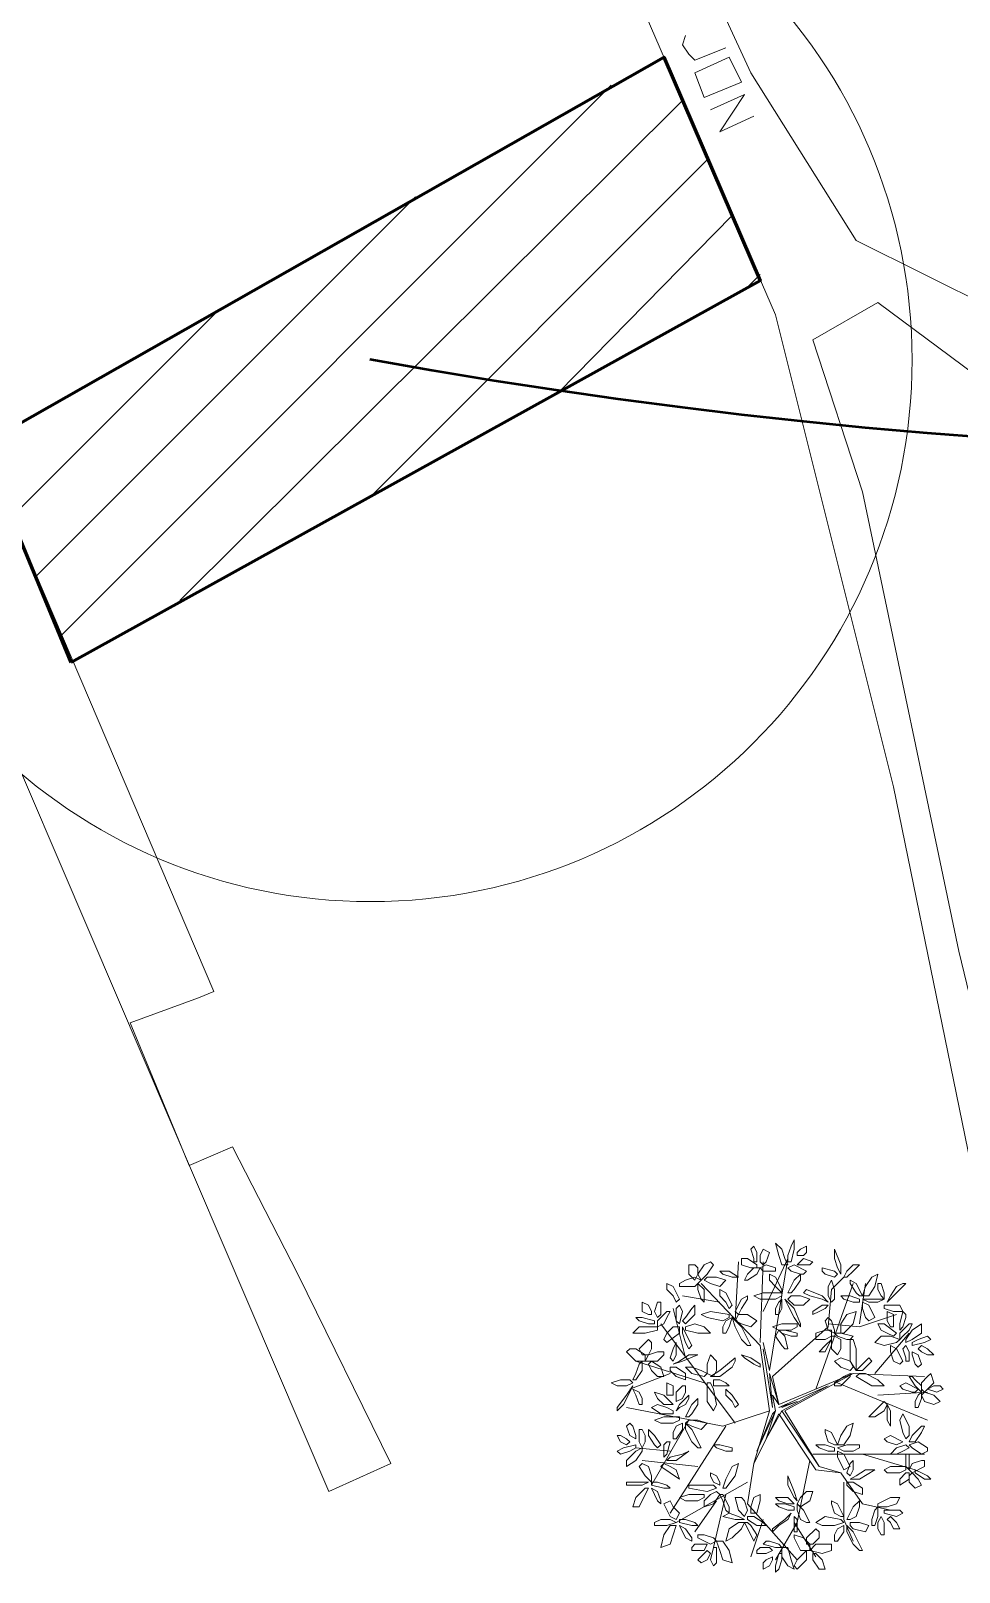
# Model space of a CAD drawing. Header units: millimetres. Extents: x 2576 to 2719, y 1757 to 1977.
# Drawn here: x 2634.9 to 2643.35, y 1814.19 to 1828.21 of the extents above; entities that cross this region are included whole.
import ezdxf

# ---------------------------------------------------------------- set-up
doc = ezdxf.new("R2010")
doc.units = ezdxf.units.MM
doc.layers.add('PDF_0', color=7, linetype='Continuous')
doc.layers.add('PDF_CVL_CUADCON_TIT', color=7, linetype='Continuous')

msp = doc.modelspace()

# ---------------------------------------------------------------- linework, layer by layer
at = {"layer": 'PDF_0', "lineweight": 9}
for points in [[(2641.481, 1817.017), (2641.509, 1817.017), (2641.509, 1817.102), (2641.481, 1817.158), (2641.453, 1817.13), (2641.481, 1817.045)], [(2641.565, 1816.989), (2641.537, 1817.017), (2641.537, 1817.074), (2641.565, 1817.13), (2641.622, 1817.102), (2641.594, 1817.017)], [(2641.791, 1816.989), (2641.735, 1816.989), (2641.707, 1817.074), (2641.678, 1817.186), (2641.735, 1817.13), (2641.763, 1817.045)], [(2641.791, 1817.074), (2641.82, 1817.158), (2641.848, 1817.215), (2641.848, 1817.13), (2641.82, 1817.017), (2641.791, 1817.017)], [(2641.876, 1817.074), (2641.876, 1817.102), (2641.904, 1817.13), (2641.961, 1817.158), (2641.961, 1817.102), (2641.933, 1817.074)], [(2642.215, 1817.045), (2642.215, 1817.13), (2642.271, 1816.989), (2642.271, 1816.904), (2642.243, 1816.961)], [(2640.972, 1816.961), (2640.972, 1816.904), (2640.944, 1816.848), (2640.888, 1816.904), (2640.888, 1816.989), (2640.944, 1816.989)], [(2641.085, 1817.017), (2641.114, 1816.989), (2641.057, 1816.904), (2641.001, 1816.848), (2640.972, 1816.904), (2641.029, 1816.989)], [(2641.453, 1816.961), (2641.368, 1816.989), (2641.368, 1817.045), (2641.424, 1817.045), (2641.509, 1816.989), (2641.509, 1816.961)], [(2641.622, 1816.932), (2641.565, 1816.932), (2641.537, 1816.961), (2641.594, 1816.989), (2641.678, 1816.961), (2641.678, 1816.932)], [(2641.904, 1816.904), (2641.82, 1816.932), (2641.791, 1816.961), (2641.848, 1816.989), (2641.961, 1816.932), (2641.933, 1816.904)], [(2641.989, 1816.989), (2642.017, 1817.017), (2641.933, 1817.045), (2641.876, 1816.989), (2641.904, 1816.989)], [(2642.3, 1816.876), (2642.328, 1816.876), (2642.384, 1816.932), (2642.441, 1816.989), (2642.384, 1816.989), (2642.328, 1816.932)], [(2640.859, 1816.848), (2640.944, 1816.876), (2641.001, 1816.848), (2640.944, 1816.791), (2640.803, 1816.791), (2640.803, 1816.819)], [(2641.029, 1816.848), (2641.057, 1816.876), (2641.142, 1816.876), (2641.227, 1816.848), (2641.17, 1816.791), (2641.085, 1816.819)], [(2641.283, 1816.876), (2641.34, 1816.876), (2641.255, 1816.932), (2641.17, 1816.932), (2641.198, 1816.904)], [(2641.424, 1816.904), (2641.481, 1816.961), (2641.537, 1816.961), (2641.509, 1816.904), (2641.424, 1816.848), (2641.396, 1816.848)], [(2641.678, 1816.791), (2641.622, 1816.848), (2641.622, 1816.904), (2641.678, 1816.876), (2641.735, 1816.763), (2641.735, 1816.735)], [(2641.848, 1816.763), (2641.904, 1816.848), (2641.904, 1816.904), (2641.848, 1816.848), (2641.791, 1816.735), (2641.82, 1816.735)], [(2642.13, 1816.904), (2642.215, 1816.876), (2642.243, 1816.904), (2642.215, 1816.932), (2642.102, 1816.961), (2642.102, 1816.932)], [(2642.187, 1816.65), (2642.215, 1816.678), (2642.215, 1816.763), (2642.187, 1816.848), (2642.158, 1816.791), (2642.158, 1816.706)], [(2642.413, 1816.735), (2642.356, 1816.819), (2642.356, 1816.848), (2642.413, 1816.819), (2642.469, 1816.706), (2642.441, 1816.706)], [(2642.469, 1816.706), (2642.526, 1816.706), (2642.582, 1816.791), (2642.61, 1816.904), (2642.554, 1816.876), (2642.497, 1816.791)], [(2640.747, 1816.706), (2640.69, 1816.763), (2640.69, 1816.819), (2640.747, 1816.791), (2640.803, 1816.678), (2640.775, 1816.65)], [(2641.001, 1816.678), (2641.029, 1816.65), (2641.029, 1816.763), (2640.972, 1816.819), (2640.972, 1816.763)], [(2641.227, 1816.65), (2641.17, 1816.706), (2641.17, 1816.763), (2641.227, 1816.735), (2641.283, 1816.622), (2641.255, 1816.593)], [(2641.368, 1816.593), (2641.424, 1816.678), (2641.424, 1816.706), (2641.368, 1816.678), (2641.311, 1816.565), (2641.34, 1816.537)], [(2641.678, 1816.678), (2641.537, 1816.678), (2641.481, 1816.706), (2641.565, 1816.735), (2641.735, 1816.735), (2641.735, 1816.706)], [(2641.791, 1816.678), (2641.82, 1816.706), (2641.904, 1816.706), (2641.989, 1816.678), (2641.933, 1816.622), (2641.848, 1816.622)], [(2641.989, 1816.706), (2642.102, 1816.678), (2642.158, 1816.65), (2642.102, 1816.706), (2641.961, 1816.763), (2641.933, 1816.735)], [(2642.384, 1816.65), (2642.3, 1816.678), (2642.271, 1816.706), (2642.356, 1816.706), (2642.441, 1816.678), (2642.441, 1816.65)], [(2642.61, 1816.763), (2642.639, 1816.706), (2642.667, 1816.678), (2642.667, 1816.735), (2642.639, 1816.819), (2642.61, 1816.819)], [(2642.78, 1816.791), (2642.723, 1816.706), (2642.695, 1816.65), (2642.752, 1816.706), (2642.864, 1816.819), (2642.836, 1816.819)], [(2640.549, 1816.537), (2640.521, 1816.537), (2640.464, 1816.565), (2640.464, 1816.65), (2640.521, 1816.622), (2640.549, 1816.565)], [(2640.634, 1816.622), (2640.634, 1816.537), (2640.605, 1816.509), (2640.577, 1816.565), (2640.605, 1816.65), (2640.634, 1816.65)], [(2640.69, 1816.509), (2640.662, 1816.452), (2640.605, 1816.424), (2640.605, 1816.48), (2640.69, 1816.565), (2640.718, 1816.565)], [(2640.775, 1816.48), (2640.803, 1816.452), (2640.831, 1816.565), (2640.803, 1816.622), (2640.775, 1816.593)], [(2640.859, 1816.509), (2640.916, 1816.593), (2640.944, 1816.622), (2640.944, 1816.537), (2640.859, 1816.452), (2640.831, 1816.48)], [(2641.198, 1816.48), (2641.057, 1816.509), (2641.001, 1816.537), (2641.085, 1816.565), (2641.255, 1816.537), (2641.255, 1816.509)], [(2641.678, 1816.537), (2641.707, 1816.537), (2641.735, 1816.593), (2641.735, 1816.678), (2641.707, 1816.65), (2641.678, 1816.593)], [(2641.848, 1816.509), (2641.791, 1816.622), (2641.763, 1816.678), (2641.848, 1816.593), (2641.904, 1816.452), (2641.904, 1816.424)], [(2642.074, 1816.565), (2642.13, 1816.593), (2642.158, 1816.622), (2642.102, 1816.622), (2642.017, 1816.565), (2642.017, 1816.537)], [(2642.271, 1816.368), (2642.3, 1816.368), (2642.384, 1816.452), (2642.413, 1816.565), (2642.328, 1816.537), (2642.271, 1816.452)], [(2642.61, 1816.65), (2642.667, 1816.678), (2642.554, 1816.678), (2642.469, 1816.678), (2642.526, 1816.65)], [(2642.497, 1816.509), (2642.469, 1816.593), (2642.469, 1816.65), (2642.526, 1816.622), (2642.582, 1816.509), (2642.526, 1816.48)], [(2642.667, 1816.622), (2642.667, 1816.593), (2642.752, 1816.565), (2642.836, 1816.565), (2642.808, 1816.622), (2642.723, 1816.622)], [(2642.752, 1816.424), (2642.723, 1816.424), (2642.695, 1816.48), (2642.695, 1816.565), (2642.752, 1816.537), (2642.752, 1816.48)], [(2642.864, 1816.509), (2642.836, 1816.424), (2642.808, 1816.396), (2642.808, 1816.452), (2642.836, 1816.565), (2642.864, 1816.537)], [(2640.605, 1816.424), (2640.605, 1816.396), (2640.492, 1816.368), (2640.379, 1816.368), (2640.436, 1816.424), (2640.549, 1816.424)], [(2640.521, 1816.452), (2640.436, 1816.48), (2640.408, 1816.509), (2640.464, 1816.509), (2640.577, 1816.48), (2640.577, 1816.452)], [(2640.69, 1816.368), (2640.747, 1816.424), (2640.803, 1816.424), (2640.803, 1816.368), (2640.69, 1816.283), (2640.662, 1816.311)], [(2640.859, 1816.283), (2640.831, 1816.368), (2640.831, 1816.424), (2640.859, 1816.368), (2640.916, 1816.255), (2640.888, 1816.226)], [(2640.859, 1816.424), (2640.859, 1816.396), (2640.972, 1816.368), (2641.085, 1816.368), (2641.029, 1816.424), (2640.944, 1816.452)], [(2641.198, 1816.368), (2641.227, 1816.368), (2641.255, 1816.424), (2641.283, 1816.509), (2641.227, 1816.48), (2641.198, 1816.424)], [(2641.368, 1816.311), (2641.311, 1816.424), (2641.283, 1816.509), (2641.368, 1816.424), (2641.453, 1816.255), (2641.424, 1816.255)], [(2641.311, 1816.48), (2641.34, 1816.537), (2641.424, 1816.537), (2641.509, 1816.48), (2641.453, 1816.424), (2641.368, 1816.452)], [(2641.82, 1816.396), (2641.707, 1816.396), (2641.65, 1816.424), (2641.735, 1816.452), (2641.876, 1816.452), (2641.876, 1816.424)], [(2642.187, 1816.48), (2642.215, 1816.396), (2642.215, 1816.368), (2642.158, 1816.396), (2642.13, 1816.48), (2642.158, 1816.509)], [(2642.695, 1816.368), (2642.639, 1816.396), (2642.61, 1816.452), (2642.667, 1816.452), (2642.78, 1816.368), (2642.752, 1816.339)], [(2642.893, 1816.396), (2642.836, 1816.339), (2642.808, 1816.311), (2642.808, 1816.368), (2642.893, 1816.452), (2642.921, 1816.452)], [(2642.864, 1816.283), (2642.864, 1816.311), (2642.921, 1816.396), (2643.006, 1816.452), (2643.006, 1816.368), (2642.921, 1816.311)], [(2640.549, 1816.226), (2640.521, 1816.17), (2640.464, 1816.17), (2640.436, 1816.226), (2640.521, 1816.311), (2640.549, 1816.283)], [(2640.747, 1816.226), (2640.718, 1816.142), (2640.747, 1816.113), (2640.775, 1816.17), (2640.775, 1816.255), (2640.775, 1816.283)], [(2641.735, 1816.255), (2641.678, 1816.339), (2641.707, 1816.396), (2641.763, 1816.339), (2641.791, 1816.226), (2641.763, 1816.226)], [(2641.82, 1816.339), (2641.735, 1816.368), (2641.707, 1816.396), (2641.763, 1816.396), (2641.876, 1816.368), (2641.876, 1816.339)], [(2642.187, 1816.396), (2642.187, 1816.339), (2642.13, 1816.311), (2642.046, 1816.311), (2642.046, 1816.368), (2642.13, 1816.396)], [(2642.187, 1816.311), (2642.13, 1816.255), (2642.074, 1816.198), (2642.13, 1816.198), (2642.158, 1816.255)], [(2642.271, 1816.311), (2642.271, 1816.226), (2642.243, 1816.17), (2642.187, 1816.226), (2642.187, 1816.339), (2642.215, 1816.339)], [(2642.328, 1816.311), (2642.243, 1816.339), (2642.215, 1816.368), (2642.271, 1816.368), (2642.384, 1816.339), (2642.356, 1816.311)], [(2642.413, 1816.226), (2642.413, 1816.085), (2642.413, 1816.029), (2642.356, 1816.113), (2642.356, 1816.311), (2642.384, 1816.311)], [(2642.808, 1816.311), (2642.78, 1816.283), (2642.667, 1816.255), (2642.582, 1816.283), (2642.639, 1816.339), (2642.723, 1816.339)], [(2642.977, 1816.311), (2643.062, 1816.339), (2643.09, 1816.311), (2643.034, 1816.283), (2642.921, 1816.255), (2642.921, 1816.283)], [(2640.408, 1816.226), (2640.492, 1816.17), (2640.492, 1816.113), (2640.408, 1816.113), (2640.323, 1816.198), (2640.351, 1816.226)], [(2640.662, 1816.198), (2640.662, 1816.17), (2640.605, 1816.113), (2640.492, 1816.113), (2640.521, 1816.17), (2640.605, 1816.198)], [(2640.888, 1816.17), (2640.972, 1816.17), (2640.831, 1816.113), (2640.747, 1816.085), (2640.803, 1816.113)], [(2641.114, 1815.972), (2641.057, 1816), (2641.057, 1816.085), (2641.085, 1816.17), (2641.142, 1816.113), (2641.142, 1816.029)], [(2641.283, 1816.057), (2641.17, 1815.972), (2641.085, 1815.972), (2641.17, 1816.029), (2641.311, 1816.142), (2641.311, 1816.113)], [(2641.481, 1816.085), (2641.396, 1816.142), (2641.368, 1816.17), (2641.453, 1816.142), (2641.537, 1816.085), (2641.537, 1816.057)], [(2642.384, 1816.057), (2642.356, 1816.029), (2642.271, 1816.057), (2642.215, 1816.113), (2642.271, 1816.142), (2642.356, 1816.113)], [(2642.554, 1816.113), (2642.526, 1816.142), (2642.469, 1816.085), (2642.413, 1816.029), (2642.469, 1816.029), (2642.526, 1816.085)], [(2642.752, 1816.113), (2642.723, 1816.198), (2642.723, 1816.255), (2642.78, 1816.226), (2642.836, 1816.113), (2642.808, 1816.085)], [(2642.864, 1816.142), (2642.836, 1816.226), (2642.864, 1816.255), (2642.893, 1816.198), (2642.893, 1816.113), (2642.864, 1816.113)], [(2642.949, 1816.085), (2642.921, 1816.17), (2642.921, 1816.198), (2642.977, 1816.17), (2643.006, 1816.085), (2642.977, 1816.057)], [(2642.977, 1816.226), (2643.006, 1816.255), (2643.062, 1816.226), (2643.119, 1816.17), (2643.062, 1816.17), (2643.006, 1816.198)], [(2640.408, 1816), (2640.436, 1816.085), (2640.464, 1816.113), (2640.464, 1816.029), (2640.408, 1815.944), (2640.379, 1815.944)], [(2640.521, 1816.085), (2640.549, 1816.113), (2640.634, 1816.057), (2640.662, 1815.972), (2640.605, 1815.972), (2640.549, 1816.029)], [(2640.718, 1816.057), (2640.718, 1816.029), (2640.775, 1815.972), (2640.859, 1815.944), (2640.859, 1816), (2640.775, 1816.057)], [(2641.001, 1816.029), (2640.916, 1816.057), (2640.859, 1816.057), (2640.916, 1816), (2641.029, 1815.972), (2641.057, 1816)], [(2642.3, 1815.972), (2642.215, 1815.916), (2642.215, 1815.887), (2642.271, 1815.887), (2642.356, 1815.972), (2642.356, 1816)], [(2642.497, 1816), (2642.61, 1815.944), (2642.667, 1815.887), (2642.554, 1815.887), (2642.413, 1815.972), (2642.441, 1816)], [(2643.006, 1815.916), (2643.062, 1815.972), (2643.09, 1816), (2643.119, 1815.916), (2643.034, 1815.831), (2643.006, 1815.859)], [(2640.379, 1815.916), (2640.351, 1815.944), (2640.266, 1815.944), (2640.182, 1815.916), (2640.238, 1815.887), (2640.323, 1815.887)], [(2640.295, 1815.718), (2640.351, 1815.831), (2640.379, 1815.887), (2640.323, 1815.803), (2640.238, 1815.69), (2640.238, 1815.662)], [(2640.464, 1815.774), (2640.436, 1815.831), (2640.379, 1815.859), (2640.408, 1815.803), (2640.436, 1815.718), (2640.464, 1815.718)], [(2640.747, 1815.803), (2640.69, 1815.803), (2640.69, 1815.859), (2640.69, 1815.916), (2640.747, 1815.887), (2640.747, 1815.831)], [(2640.859, 1815.831), (2640.831, 1815.774), (2640.775, 1815.746), (2640.775, 1815.831), (2640.831, 1815.887), (2640.859, 1815.887)], [(2641.114, 1815.859), (2641.142, 1815.718), (2641.114, 1815.662), (2641.057, 1815.746), (2641.057, 1815.916), (2641.085, 1815.916)], [(2641.255, 1815.887), (2641.227, 1815.916), (2641.17, 1815.944), (2641.114, 1815.944), (2641.114, 1815.887), (2641.198, 1815.887)], [(2641.283, 1815.746), (2641.227, 1815.803), (2641.227, 1815.859), (2641.283, 1815.803), (2641.34, 1815.718), (2641.311, 1815.69)], [(2642.921, 1815.831), (2642.836, 1815.859), (2642.808, 1815.887), (2642.864, 1815.916), (2642.977, 1815.859), (2642.949, 1815.831)], [(2642.949, 1815.944), (2643.006, 1815.887), (2643.006, 1815.831), (2642.949, 1815.887), (2642.893, 1815.972), (2642.921, 1815.972)], [(2643.062, 1815.859), (2643.147, 1815.831), (2643.203, 1815.859), (2643.175, 1815.887), (2643.119, 1815.887)], [(2640.747, 1815.662), (2640.747, 1815.633), (2640.634, 1815.633), (2640.549, 1815.69), (2640.605, 1815.718), (2640.69, 1815.69)], [(2640.662, 1815.718), (2640.605, 1815.774), (2640.577, 1815.831), (2640.662, 1815.803), (2640.747, 1815.718), (2640.718, 1815.718)], [(2640.859, 1815.718), (2640.803, 1815.69), (2640.775, 1815.662), (2640.803, 1815.718), (2640.888, 1815.803), (2640.888, 1815.774)], [(2640.916, 1815.633), (2640.972, 1815.718), (2640.972, 1815.774), (2640.916, 1815.718), (2640.859, 1815.605), (2640.888, 1815.605)], [(2642.667, 1815.662), (2642.582, 1815.605), (2642.526, 1815.605), (2642.582, 1815.662), (2642.667, 1815.746), (2642.695, 1815.718)], [(2642.723, 1815.662), (2642.695, 1815.718), (2642.695, 1815.577), (2642.723, 1815.52), (2642.723, 1815.577)], [(2642.949, 1815.746), (2642.977, 1815.803), (2643.006, 1815.831), (2643.006, 1815.774), (2642.977, 1815.69), (2642.949, 1815.69)], [(2643.006, 1815.803), (2643.034, 1815.831), (2643.119, 1815.803), (2643.175, 1815.746), (2643.119, 1815.718), (2643.034, 1815.746)], [(2640.747, 1815.549), (2640.634, 1815.549), (2640.577, 1815.577), (2640.662, 1815.605), (2640.803, 1815.605), (2640.803, 1815.577)], [(2642.864, 1815.407), (2642.893, 1815.436), (2642.893, 1815.52), (2642.836, 1815.633), (2642.808, 1815.577), (2642.836, 1815.464)], [(2640.379, 1815.52), (2640.408, 1815.436), (2640.408, 1815.407), (2640.351, 1815.436), (2640.323, 1815.52), (2640.351, 1815.549)], [(2640.492, 1815.436), (2640.492, 1815.379), (2640.464, 1815.323), (2640.436, 1815.379), (2640.436, 1815.492), (2640.464, 1815.492)], [(2640.577, 1815.351), (2640.521, 1815.436), (2640.521, 1815.492), (2640.577, 1815.436), (2640.634, 1815.351), (2640.605, 1815.323)], [(2640.747, 1815.407), (2640.775, 1815.407), (2640.831, 1815.492), (2640.831, 1815.549), (2640.775, 1815.52), (2640.747, 1815.464)], [(2640.859, 1815.549), (2640.888, 1815.577), (2640.972, 1815.577), (2641.057, 1815.549), (2641.001, 1815.492), (2640.916, 1815.52)], [(2640.916, 1815.379), (2640.859, 1815.492), (2640.859, 1815.549), (2640.916, 1815.492), (2641.001, 1815.323), (2640.972, 1815.323)], [(2642.158, 1815.379), (2642.13, 1815.464), (2642.13, 1815.492), (2642.187, 1815.464), (2642.243, 1815.351), (2642.215, 1815.351)], [(2642.243, 1815.351), (2642.3, 1815.351), (2642.356, 1815.436), (2642.384, 1815.549), (2642.328, 1815.52), (2642.271, 1815.436)], [(2643.006, 1815.464), (2642.949, 1815.379), (2642.893, 1815.379), (2642.921, 1815.436), (2643.006, 1815.52), (2643.034, 1815.52)], [(2640.351, 1815.379), (2640.323, 1815.351), (2640.266, 1815.379), (2640.238, 1815.436), (2640.266, 1815.436), (2640.323, 1815.407)], [(2640.351, 1815.294), (2640.266, 1815.266), (2640.238, 1815.294), (2640.295, 1815.323), (2640.408, 1815.351), (2640.408, 1815.323)], [(2640.464, 1815.323), (2640.464, 1815.294), (2640.408, 1815.21), (2640.323, 1815.153), (2640.323, 1815.21), (2640.408, 1815.294)], [(2640.662, 1815.351), (2640.662, 1815.266), (2640.662, 1815.238), (2640.69, 1815.266), (2640.718, 1815.379), (2640.69, 1815.379)], [(2641.227, 1815.294), (2641.142, 1815.323), (2641.114, 1815.351), (2641.17, 1815.351), (2641.283, 1815.323), (2641.283, 1815.294)], [(2642.158, 1815.294), (2642.074, 1815.323), (2642.046, 1815.351), (2642.13, 1815.351), (2642.215, 1815.323), (2642.215, 1815.294)], [(2642.384, 1815.294), (2642.3, 1815.294), (2642.243, 1815.323), (2642.328, 1815.351), (2642.441, 1815.351), (2642.441, 1815.323)], [(2642.78, 1815.351), (2642.836, 1815.379), (2642.723, 1815.436), (2642.667, 1815.407), (2642.695, 1815.379)], [(2642.836, 1815.294), (2642.78, 1815.266), (2642.723, 1815.266), (2642.78, 1815.323), (2642.864, 1815.351), (2642.893, 1815.323)], [(2643.006, 1815.266), (2642.921, 1815.323), (2642.893, 1815.351), (2642.977, 1815.379), (2643.062, 1815.323), (2643.062, 1815.294)], [(2640.521, 1815.153), (2640.549, 1815.069), (2640.549, 1815.012), (2640.492, 1815.069), (2640.436, 1815.153), (2640.464, 1815.181)], [(2640.662, 1815.181), (2640.634, 1815.153), (2640.718, 1815.097), (2640.803, 1815.04), (2640.775, 1815.125), (2640.718, 1815.153)], [(2640.831, 1815.266), (2640.888, 1815.294), (2640.775, 1815.21), (2640.69, 1815.21), (2640.718, 1815.238)], [(2641.227, 1815.04), (2641.283, 1815.153), (2641.34, 1815.181), (2641.311, 1815.069), (2641.227, 1814.956), (2641.198, 1814.956)], [(2642.271, 1815.181), (2642.243, 1815.238), (2642.243, 1815.294), (2642.3, 1815.266), (2642.356, 1815.153), (2642.3, 1815.125)], [(2642.356, 1815.181), (2642.384, 1815.21), (2642.384, 1815.125), (2642.356, 1815.069), (2642.328, 1815.097)], [(2642.893, 1815.21), (2642.893, 1815.153), (2642.893, 1815.125), (2642.864, 1815.153), (2642.864, 1815.266), (2642.893, 1815.266)], [(2642.921, 1815.181), (2643.006, 1815.21), (2643.034, 1815.21), (2643.034, 1815.153), (2642.921, 1815.097), (2642.893, 1815.125)], [(2641.085, 1815.097), (2641.085, 1815.069), (2641.114, 1815.012), (2641.17, 1814.984), (2641.17, 1815.012), (2641.142, 1815.069)], [(2641.791, 1814.984), (2641.791, 1815.069), (2641.848, 1814.927), (2641.876, 1814.843), (2641.848, 1814.871)], [(2642.497, 1815.125), (2642.582, 1815.125), (2642.441, 1815.04), (2642.356, 1815.04), (2642.413, 1815.069)], [(2642.808, 1815.097), (2642.695, 1815.097), (2642.667, 1815.125), (2642.723, 1815.153), (2642.864, 1815.153), (2642.864, 1815.125)], [(2642.808, 1815.04), (2642.808, 1814.984), (2642.893, 1815.04), (2642.893, 1815.097), (2642.864, 1815.097)], [(2642.893, 1815.069), (2642.921, 1815.097), (2642.977, 1815.04), (2643.006, 1814.984), (2642.949, 1814.956), (2642.893, 1815.012)], [(2642.949, 1815.125), (2642.949, 1815.097), (2643.034, 1815.04), (2643.09, 1815.04), (2643.062, 1815.069), (2643.006, 1815.097)], [(2640.379, 1815.012), (2640.492, 1815.012), (2640.521, 1815.012), (2640.464, 1814.984), (2640.323, 1814.984), (2640.323, 1815.012)], [(2640.521, 1814.956), (2640.492, 1814.956), (2640.408, 1814.871), (2640.379, 1814.786), (2640.436, 1814.786), (2640.492, 1814.899)], [(2640.605, 1815.012), (2640.69, 1814.984), (2640.718, 1814.956), (2640.662, 1814.956), (2640.549, 1814.984), (2640.549, 1815.012)], [(2640.605, 1814.927), (2640.549, 1814.956), (2640.605, 1814.843), (2640.634, 1814.814), (2640.634, 1814.843)], [(2640.972, 1814.843), (2640.859, 1814.843), (2640.803, 1814.871), (2640.888, 1814.899), (2641.029, 1814.899), (2641.029, 1814.871)], [(2640.972, 1814.984), (2641.114, 1814.984), (2641.142, 1814.956), (2641.057, 1814.927), (2640.888, 1814.956), (2640.888, 1814.984)], [(2641.142, 1814.927), (2641.17, 1814.899), (2641.114, 1814.814), (2641.029, 1814.786), (2641.029, 1814.843), (2641.085, 1814.899)], [(2641.198, 1814.843), (2641.227, 1814.758), (2641.255, 1814.73), (2641.255, 1814.786), (2641.198, 1814.899), (2641.17, 1814.899)], [(2641.453, 1814.786), (2641.481, 1814.871), (2641.537, 1814.899), (2641.537, 1814.843), (2641.509, 1814.73), (2641.453, 1814.73)], [(2641.876, 1814.814), (2641.904, 1814.786), (2641.989, 1814.843), (2642.017, 1814.927), (2641.961, 1814.927), (2641.904, 1814.871)], [(2642.328, 1815.012), (2642.328, 1814.984), (2642.384, 1814.927), (2642.469, 1814.899), (2642.469, 1814.956), (2642.384, 1815.012)], [(2640.747, 1814.786), (2640.803, 1814.73), (2640.775, 1814.673), (2640.718, 1814.701), (2640.662, 1814.814), (2640.718, 1814.843)], [(2641.396, 1814.843), (2641.424, 1814.758), (2641.396, 1814.701), (2641.34, 1814.758), (2641.311, 1814.871), (2641.368, 1814.871)], [(2641.707, 1814.843), (2641.678, 1814.871), (2641.791, 1814.871), (2641.848, 1814.814), (2641.791, 1814.814)], [(2641.848, 1814.758), (2641.848, 1814.786), (2641.763, 1814.814), (2641.678, 1814.814), (2641.707, 1814.786), (2641.791, 1814.758)], [(2641.904, 1814.673), (2641.876, 1814.758), (2641.876, 1814.814), (2641.933, 1814.758), (2641.989, 1814.645), (2641.961, 1814.645)], [(2642.215, 1814.73), (2642.187, 1814.814), (2642.187, 1814.843), (2642.243, 1814.814), (2642.3, 1814.701), (2642.271, 1814.701)], [(2642.413, 1814.701), (2642.441, 1814.786), (2642.441, 1814.843), (2642.384, 1814.786), (2642.328, 1814.673), (2642.356, 1814.673)], [(2642.554, 1814.673), (2642.582, 1814.758), (2642.61, 1814.786), (2642.61, 1814.701), (2642.582, 1814.617), (2642.554, 1814.617)], [(2642.61, 1814.786), (2642.61, 1814.814), (2642.723, 1814.871), (2642.808, 1814.871), (2642.78, 1814.814), (2642.695, 1814.786)], [(2642.723, 1814.758), (2642.808, 1814.758), (2642.836, 1814.73), (2642.78, 1814.701), (2642.667, 1814.73), (2642.667, 1814.758)], [(2640.634, 1814.673), (2640.718, 1814.673), (2640.775, 1814.645), (2640.69, 1814.617), (2640.577, 1814.617), (2640.577, 1814.645)], [(2640.775, 1814.617), (2640.718, 1814.617), (2640.662, 1814.532), (2640.634, 1814.419), (2640.718, 1814.447), (2640.747, 1814.532)], [(2640.859, 1814.673), (2640.944, 1814.645), (2640.972, 1814.617), (2640.916, 1814.617), (2640.803, 1814.645), (2640.803, 1814.673)], [(2640.859, 1814.588), (2640.803, 1814.617), (2640.859, 1814.504), (2640.916, 1814.475), (2640.916, 1814.504)], [(2641.255, 1814.73), (2641.198, 1814.701), (2641.311, 1814.673), (2641.396, 1814.673), (2641.34, 1814.701)], [(2641.396, 1814.645), (2641.34, 1814.645), (2641.255, 1814.588), (2641.227, 1814.475), (2641.283, 1814.504), (2641.368, 1814.588)], [(2641.453, 1814.617), (2641.509, 1814.532), (2641.481, 1814.475), (2641.453, 1814.532), (2641.396, 1814.645), (2641.424, 1814.645)], [(2641.481, 1814.701), (2641.565, 1814.645), (2641.594, 1814.617), (2641.509, 1814.617), (2641.424, 1814.673), (2641.424, 1814.701)], [(2641.707, 1814.617), (2641.791, 1814.673), (2641.82, 1814.73), (2641.763, 1814.673), (2641.65, 1814.588), (2641.65, 1814.56)], [(2641.876, 1814.588), (2641.876, 1814.673), (2641.848, 1814.701), (2641.848, 1814.645), (2641.848, 1814.56), (2641.876, 1814.56)], [(2642.215, 1814.617), (2642.102, 1814.617), (2642.046, 1814.645), (2642.13, 1814.701), (2642.271, 1814.673), (2642.3, 1814.645)], [(2642.215, 1814.475), (2642.243, 1814.475), (2642.3, 1814.56), (2642.3, 1814.617), (2642.243, 1814.588), (2642.215, 1814.532)], [(2642.384, 1814.447), (2642.328, 1814.56), (2642.328, 1814.617), (2642.384, 1814.56), (2642.469, 1814.391), (2642.441, 1814.391)], [(2642.356, 1814.617), (2642.356, 1814.645), (2642.441, 1814.645), (2642.526, 1814.617), (2642.497, 1814.56), (2642.384, 1814.588)], [(2642.61, 1814.588), (2642.61, 1814.645), (2642.639, 1814.701), (2642.667, 1814.645), (2642.667, 1814.532), (2642.639, 1814.532)], [(2642.695, 1814.673), (2642.723, 1814.701), (2642.78, 1814.645), (2642.808, 1814.588), (2642.752, 1814.588), (2642.723, 1814.645)], [(2641.029, 1814.532), (2641.114, 1814.504), (2641.142, 1814.475), (2641.085, 1814.447), (2640.972, 1814.504), (2640.972, 1814.532)], [(2641.142, 1814.475), (2641.198, 1814.475), (2641.255, 1814.391), (2641.283, 1814.278), (2641.198, 1814.306), (2641.17, 1814.391)], [(2641.622, 1814.475), (2641.707, 1814.447), (2641.735, 1814.419), (2641.678, 1814.419), (2641.565, 1814.447), (2641.594, 1814.475)], [(2641.933, 1814.504), (2641.989, 1814.447), (2641.989, 1814.391), (2641.904, 1814.391), (2641.848, 1814.504), (2641.848, 1814.532)], [(2642.074, 1814.504), (2642.017, 1814.447), (2641.961, 1814.447), (2641.961, 1814.504), (2642.046, 1814.588), (2642.074, 1814.56)], [(2640.944, 1814.447), (2641.029, 1814.447), (2641.057, 1814.447), (2641.029, 1814.391), (2640.916, 1814.391), (2640.916, 1814.419)], [(2641.057, 1814.391), (2641.085, 1814.363), (2641.057, 1814.306), (2641.001, 1814.278), (2640.972, 1814.306), (2641.029, 1814.363)], [(2641.142, 1814.363), (2641.142, 1814.278), (2641.114, 1814.25), (2641.085, 1814.306), (2641.114, 1814.419), (2641.142, 1814.419)], [(2641.537, 1814.419), (2641.622, 1814.419), (2641.65, 1814.391), (2641.594, 1814.363), (2641.509, 1814.363), (2641.509, 1814.391)], [(2641.65, 1814.334), (2641.65, 1814.306), (2641.622, 1814.25), (2641.565, 1814.221), (2641.565, 1814.278), (2641.594, 1814.306)], [(2641.735, 1814.306), (2641.707, 1814.221), (2641.678, 1814.193), (2641.678, 1814.25), (2641.707, 1814.363), (2641.735, 1814.363)], [(2641.735, 1814.419), (2641.791, 1814.419), (2641.82, 1814.306), (2641.848, 1814.221), (2641.791, 1814.25), (2641.735, 1814.334)], [(2641.876, 1814.306), (2641.933, 1814.363), (2641.961, 1814.391), (2641.961, 1814.306), (2641.876, 1814.221), (2641.848, 1814.25)], [(2642.187, 1814.447), (2642.187, 1814.391), (2642.102, 1814.363), (2641.989, 1814.391), (2642.046, 1814.447), (2642.13, 1814.447)], [(2642.017, 1814.363), (2642.046, 1814.363), (2642.102, 1814.306), (2642.13, 1814.221), (2642.074, 1814.221), (2642.017, 1814.306)]]:
    msp.add_lwpolyline(points, close=True, dxfattribs=at)
for points in [[(2641.311, 1816.48), (2641.34, 1817.017)], [(2641.537, 1816.283), (2641.565, 1817.017)], [(2641.565, 1816.565), (2641.791, 1817.045), (2641.622, 1816.029), (2641.565, 1816.283)], [(2642.3, 1816.876), (2642.187, 1816.763), (2642.158, 1816.424), (2641.65, 1815.972), (2641.707, 1815.718), (2642.384, 1816), (2641.763, 1815.662), (2642.074, 1815.153), (2642.271, 1815.097)], [(2641.17, 1816.65), (2640.831, 1816.706)], [(2642.723, 1814.758), (2642.469, 1814.814), (2642.271, 1815.097), (2642.046, 1815.125), (2641.707, 1815.633), (2641.481, 1815.181), (2641.622, 1815.662), (2641.537, 1816.255), (2641.001, 1816.819)], [(2642.046, 1815.859), (2642.384, 1816.819)], [(2642.441, 1816.452), (2642.497, 1816.819)], [(2640.859, 1816.142), (2640.747, 1816.593)], [(2641.311, 1815.549), (2640.634, 1816.452)], [(2642.158, 1816.452), (2642.441, 1816.424), (2642.78, 1816.537)], [(2642.582, 1816), (2642.893, 1816.368)], [(2641.565, 1816.226), (2641.65, 1815.69), (2641.622, 1816), (2641.707, 1815.718), (2641.65, 1815.803), (2641.678, 1815.662), (2641.65, 1815.633), (2641.509, 1815.294), (2641.678, 1815.662), (2641.594, 1815.407), (2641.735, 1815.662), (2642.158, 1815.887), (2641.707, 1815.69), (2641.876, 1815.746), (2641.735, 1815.69)], [(2640.718, 1816), (2640.351, 1815.859)], [(2641.029, 1815.916), (2640.408, 1816.113)], [(2642.356, 1816), (2643.034, 1815.972)], [(2642.243, 1815.916), (2643.062, 1815.577)], [(2642.61, 1815.803), (2643.062, 1815.831)], [(2641.198, 1815.52), (2640.323, 1815.69)], [(2641.198, 1815.52), (2641.622, 1815.662), (2641.198, 1815.52)], [(2641.735, 1815.662), (2642.074, 1815.153), (2641.735, 1815.662)], [(2640.888, 1815.577), (2640.549, 1814.984)], [(2641.227, 1815.52), (2640.718, 1814.73)], [(2640.718, 1815.294), (2640.408, 1815.323)], [(2640.972, 1815.153), (2640.464, 1815.21)], [(2641.481, 1815.181), (2641.424, 1814.814), (2641.876, 1814.306)], [(2641.989, 1815.21), (2641.876, 1814.645), (2641.678, 1814.306)], [(2642.017, 1815.266), (2643.034, 1815.266)], [(2642.469, 1815.266), (2642.949, 1815.125)], [(2641.424, 1815.012), (2640.775, 1814.645)], [(2641.227, 1814.899), (2641.114, 1814.419)], [(2642.3, 1815.012), (2642.3, 1814.673), (2642.384, 1814.475)], [(2641.142, 1814.843), (2640.944, 1814.56)], [(2641.565, 1814.673), (2641.453, 1814.334)], [(2641.848, 1814.645), (2642.046, 1814.334)]]:
    msp.add_lwpolyline(points, dxfattribs=at)
at = {"layer": 'PDF_0', "lineweight": 50}
msp.add_arc((2647.284, 1876.221), 51.834, 259.6674, 337.6648, dxfattribs=at)
at = {"layer": 'PDF_CVL_CUADCON_TIT', "lineweight": 9}
for points in [[(2652.974, 1818.711), (2646.705, 1823.314), (2643.655, 1825.687), (2642.413, 1826.308), (2641.453, 1827.833), (2636.991, 1837.491)], [(2636.313, 1837.152), (2638.346, 1833.114), (2640.041, 1829.414), (2641.678, 1825.63), (2642.752, 1821.338), (2643.74, 1816.509), (2644.135, 1816.593), (2643.345, 1819.841), (2642.469, 1824.02), (2642.017, 1825.404), (2642.61, 1825.743), (2644.7, 1824.19), (2650.292, 1819.559)], [(2629.648, 1833.791), (2630.326, 1832.182), (2632.896, 1825.941), (2635.437, 1820.01), (2637.612, 1814.927), (2638.177, 1815.181), (2637.33, 1816.904), (2636.736, 1818.062), (2636.341, 1817.892), (2635.805, 1819.191), (2636.426, 1819.417), (2636.567, 1819.474), (2630.326, 1834.102)], [(2640.859, 1828.172), (2640.831, 1828.087), (2640.888, 1828.002), (2640.944, 1827.946), (2641.227, 1828.059)], [(2635.183, 1822.721), (2640.182, 1827.72)], [(2636.256, 1823.032), (2640.831, 1827.579)], [(2641.085, 1827.494), (2641.396, 1827.635), (2641.17, 1827.296), (2641.481, 1827.437)], [(2637.979, 1823.964), (2641.057, 1827.042)], [(2634.957, 1823.258), (2638.403, 1826.703)], [(2639.702, 1824.924), (2641.283, 1826.534)], [(2641.396, 1825.856), (2641.537, 1825.997)], [(2634.731, 1823.795), (2636.624, 1825.687)]]:
    msp.add_lwpolyline(points, dxfattribs=at)
at = {"layer": 'PDF_CVL_CUADCON_TIT', "color": 6, "lineweight": 60}
msp.add_lwpolyline([(2635.268, 1822.467), (2634.449, 1824.444), (2640.662, 1827.974), (2641.537, 1825.941)], close=True, dxfattribs=at)
at = {"layer": 'PDF_CVL_CUADCON_TIT', "lineweight": 9}
msp.add_lwpolyline([(2640.944, 1827.833), (2641.255, 1827.974), (2641.368, 1827.748), (2641.029, 1827.607)], close=True, dxfattribs=at)
at = {"layer": 'PDF_CVL_CUADCON_TIT', "lineweight": 20}
msp.add_circle((2637.993, 1825.221), 4.928, dxfattribs=at)

doc.saveas('drawing.dxf')
